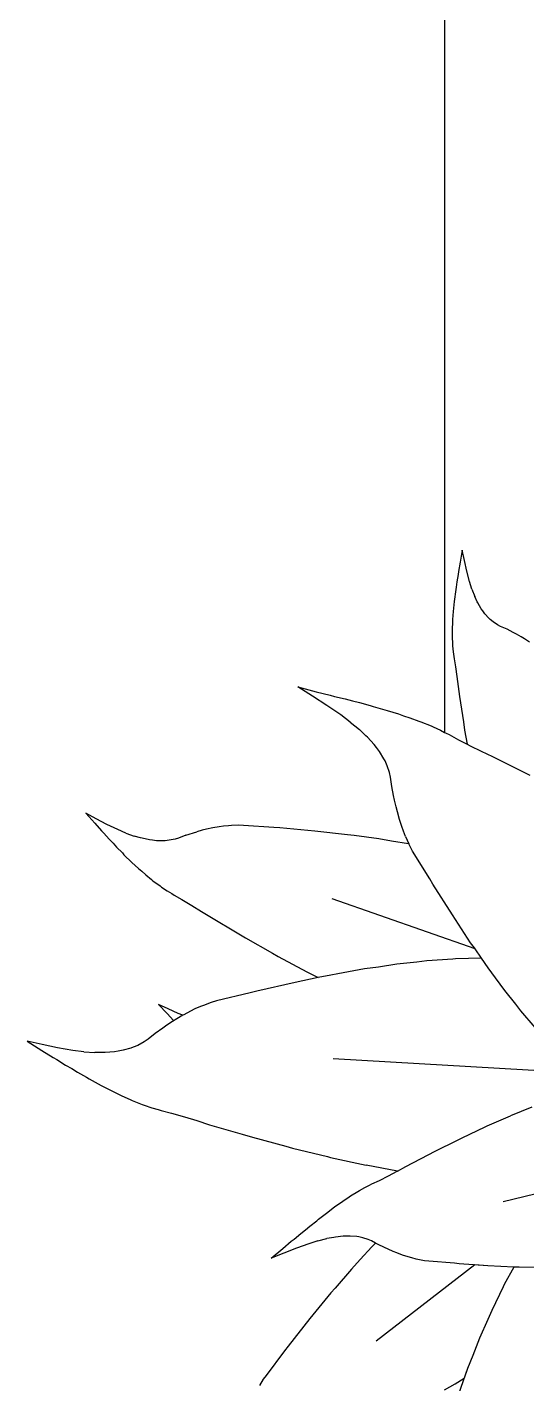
# Model space of a CAD drawing. Header units: metres. Extents: x 244.4 to 340.3, y -4.1 to 64.3.
# Drawn here: x 250.42 to 250.692, y 46.874 to 47.612 of the extents above; entities that cross this region are included whole.
import ezdxf

# ---------------------------------------------------------------- set-up
doc = ezdxf.new("R2010")
doc.units = ezdxf.units.M
doc.layers.add('Edges', color=7, linetype='Continuous')

msp = doc.modelspace()

# ---------------------------------------------------------------- linework, layer by layer
at = {"layer": 'Edges'}
for p, q in [((250.64767, 47.90914), (250.64767, 47.22825)), ((250.65727, 47.32742), (250.65616, 47.32075)), ((250.65845, 47.32167), (250.65727, 47.32742)), ((250.65616, 47.32075), (250.65523, 47.31566)), ((250.65973, 47.31591), (250.65845, 47.32167)), ((250.65504, 47.31402), (250.65433, 47.31011)), ((250.65523, 47.31566), (250.65504, 47.31402)), ((250.66124, 47.31021), (250.65973, 47.31591)), ((250.65354, 47.30472), (250.65308, 47.3006)), ((250.65399, 47.30729), (250.65354, 47.30472)), ((250.65433, 47.31011), (250.65399, 47.30729)), ((250.66252, 47.30619), (250.66124, 47.31021)), ((250.66252, 47.30619), (250.66408, 47.30221)), ((250.65289, 47.29947), (250.65237, 47.29401)), ((250.65308, 47.3006), (250.65289, 47.29947)), ((250.66547, 47.2993), (250.66408, 47.30221)), ((250.66581, 47.29861), (250.66547, 47.2993)), ((250.66766, 47.29547), (250.66581, 47.29861)), ((250.65201, 47.2896), (250.65197, 47.28757)), ((250.65237, 47.29401), (250.65201, 47.2896)), ((250.66852, 47.29426), (250.66766, 47.29547)), ((250.66967, 47.29271), (250.66852, 47.29426)), ((250.67184, 47.29032), (250.66967, 47.29271)), ((250.67254, 47.28967), (250.67184, 47.29032)), ((250.67411, 47.28834), (250.67254, 47.28967)), ((250.65197, 47.28757), (250.65181, 47.28493)), ((250.65181, 47.28493), (250.65183, 47.2813)), ((250.67651, 47.28672), (250.67411, 47.28834)), ((250.6782, 47.28583), (250.67651, 47.28672)), ((250.68169, 47.28428), (250.6782, 47.28583)), ((250.68505, 47.28258), (250.68169, 47.28428)), ((250.68686, 47.28166), (250.68505, 47.28258)), ((250.65183, 47.2813), (250.6518, 47.28042)), ((250.6518, 47.28042), (250.65196, 47.27614)), ((250.65196, 47.27614), (250.65204, 47.27526)), ((250.65204, 47.27526), (250.65228, 47.2721)), ((250.68931, 47.28028), (250.68686, 47.28166)), ((250.69113, 47.27913), (250.68931, 47.28028)), ((250.69392, 47.27736), (250.69113, 47.27913)), ((250.65228, 47.2721), (250.65266, 47.26949)), ((250.65266, 47.26949), (250.65281, 47.26824)), ((250.65281, 47.26824), (250.65356, 47.26395)), ((250.65356, 47.26395), (250.6544, 47.25855)), ((250.5757, 47.24794), (250.56769, 47.25294)), ((250.56769, 47.25294), (250.57772, 47.25033)), ((250.6544, 47.25855), (250.65514, 47.25327)), ((250.65514, 47.25327), (250.65581, 47.24778)), ((250.58357, 47.2429), (250.5757, 47.24794)), ((250.57772, 47.25033), (250.5853, 47.24853)), ((250.5853, 47.24853), (250.58771, 47.24781)), ((250.58771, 47.24781), (250.59346, 47.24649)), ((250.59346, 47.24649), (250.59755, 47.2453)), ((250.59755, 47.2453), (250.60128, 47.24445)), ((250.65581, 47.24778), (250.65796, 47.2339)), ((250.59115, 47.23772), (250.58357, 47.2429)), ((250.59634, 47.23386), (250.59115, 47.23772)), ((250.60128, 47.24445), (250.60715, 47.24276)), ((250.60715, 47.24276), (250.60876, 47.24239)), ((250.60876, 47.24239), (250.61642, 47.24013)), ((250.61642, 47.24013), (250.62249, 47.2383)), ((250.62249, 47.2383), (250.62523, 47.23731)), ((250.59634, 47.23386), (250.60131, 47.22974)), ((250.62523, 47.23731), (250.62879, 47.23619)), ((250.62879, 47.23619), (250.6336, 47.23436)), ((250.6336, 47.23436), (250.63476, 47.23397)), ((250.63476, 47.23397), (250.64029, 47.23173)), ((250.64029, 47.23173), (250.6414, 47.2312)), ((250.6414, 47.2312), (250.64537, 47.22945)), ((250.65796, 47.2339), (250.65858, 47.22949)), ((250.60484, 47.22643), (250.60131, 47.22974)), ((250.60566, 47.22565), (250.60484, 47.22643)), ((250.60926, 47.22169), (250.60566, 47.22565)), ((250.64537, 47.22945), (250.64767, 47.22825)), ((250.64767, 47.22825), (250.64858, 47.22778)), ((250.64858, 47.22778), (250.6501, 47.22704)), ((250.6501, 47.22704), (250.6552, 47.22425)), ((250.6552, 47.22425), (250.65994, 47.22178)), ((250.65858, 47.22949), (250.65994, 47.22178)), ((250.6106, 47.21999), (250.60926, 47.22169)), ((250.61225, 47.21778), (250.6106, 47.21999)), ((250.61468, 47.21389), (250.61225, 47.21778)), ((250.65994, 47.22178), (250.66154, 47.22095)), ((250.66154, 47.22095), (250.66762, 47.21797)), ((250.66762, 47.21797), (250.67382, 47.21512)), ((250.61528, 47.21269), (250.61468, 47.21389)), ((250.61646, 47.21011), (250.61528, 47.21269)), ((250.61772, 47.20636), (250.61646, 47.21011)), ((250.67382, 47.21512), (250.68934, 47.20733)), ((250.61828, 47.20384), (250.61772, 47.20636)), ((250.61899, 47.19882), (250.61828, 47.20384)), ((250.68934, 47.20733), (250.69418, 47.20503)), ((250.61994, 47.19389), (250.61899, 47.19882)), ((250.62041, 47.19128), (250.61994, 47.19389)), ((250.62123, 47.18767), (250.62041, 47.19128)), ((250.62199, 47.18494), (250.62123, 47.18767)), ((250.45795, 47.18123), (250.45226, 47.18434)), ((250.45226, 47.18434), (250.45714, 47.1789)), ((250.45714, 47.1789), (250.46083, 47.17469)), ((250.46376, 47.17818), (250.45795, 47.18123)), ((250.62309, 47.18081), (250.62199, 47.18494)), ((250.62439, 47.17699), (250.62309, 47.18081)), ((250.46083, 47.17469), (250.4621, 47.1734)), ((250.4621, 47.1734), (250.46495, 47.17016)), ((250.4697, 47.17533), (250.46376, 47.17818)), ((250.47407, 47.17347), (250.4697, 47.17533)), ((250.47407, 47.17347), (250.4786, 47.17184)), ((250.4821, 47.17084), (250.4786, 47.17184)), ((250.50672, 47.17223), (250.50287, 47.17076)), ((250.50672, 47.17223), (250.51271, 47.17419)), ((250.51568, 47.17501), (250.51271, 47.17419)), ((250.51799, 47.17553), (250.51568, 47.17501)), ((250.52156, 47.17632), (250.51799, 47.17553)), ((250.52499, 47.17686), (250.52156, 47.17632)), ((250.5273, 47.1772), (250.52499, 47.17686)), ((250.53009, 47.17747), (250.5273, 47.1772)), ((250.5316, 47.17755), (250.53009, 47.17747)), ((250.53548, 47.17769), (250.5316, 47.17755)), ((250.53813, 47.17761), (250.53548, 47.17769)), ((250.55476, 47.17642), (250.53813, 47.17761)), ((250.55801, 47.17624), (250.55476, 47.17642)), ((250.57697, 47.17455), (250.55801, 47.17624)), ((250.59486, 47.17259), (250.57697, 47.17455)), ((250.59839, 47.17208), (250.59486, 47.17259)), ((250.6119, 47.17028), (250.59839, 47.17208)), ((250.62523, 47.17449), (250.62439, 47.17699)), ((250.62639, 47.17155), (250.62523, 47.17449)), ((250.62639, 47.17155), (250.6282, 47.1676)), ((250.46495, 47.17016), (250.46713, 47.16795)), ((250.46713, 47.16795), (250.46903, 47.16583)), ((250.46903, 47.16583), (250.47225, 47.16262)), ((250.48294, 47.1706), (250.4821, 47.17084)), ((250.48698, 47.16977), (250.48294, 47.1706)), ((250.48863, 47.16956), (250.48698, 47.16977)), ((250.4908, 47.16932), (250.48863, 47.16956)), ((250.49443, 47.16923), (250.4908, 47.16932)), ((250.49548, 47.1693), (250.49443, 47.16923)), ((250.49776, 47.16952), (250.49548, 47.1693)), ((250.50089, 47.17014), (250.49776, 47.16952)), ((250.50287, 47.17076), (250.50089, 47.17014)), ((250.61885, 47.1691), (250.6119, 47.17028)), ((250.6281, 47.16762), (250.61885, 47.1691)), ((250.6282, 47.1676), (250.6281, 47.16762)), ((250.62885, 47.16618), (250.6282, 47.1676)), ((250.63024, 47.16369), (250.62885, 47.16618)), ((250.63964, 47.14852), (250.63024, 47.16369)), ((250.47225, 47.16262), (250.4731, 47.1617)), ((250.4731, 47.1617), (250.47746, 47.1575)), ((250.47746, 47.1575), (250.48103, 47.15415)), ((250.48103, 47.15415), (250.48276, 47.1527)), ((250.48276, 47.1527), (250.48496, 47.15073)), ((250.48496, 47.15073), (250.48814, 47.1482)), ((250.48814, 47.1482), (250.4889, 47.14756)), ((250.4889, 47.14756), (250.49276, 47.14467)), ((250.49276, 47.14467), (250.49359, 47.14412)), ((250.49359, 47.14412), (250.49655, 47.14207)), ((250.49655, 47.14207), (250.49912, 47.14051)), ((250.64135, 47.14558), (250.63964, 47.14852)), ((250.65195, 47.12891), (250.64135, 47.14558)), ((250.49912, 47.14051), (250.50034, 47.13974)), ((250.50034, 47.13974), (250.50466, 47.13726)), ((250.50466, 47.13726), (250.51008, 47.13406)), ((250.66424, 47.1105), (250.58639, 47.13761)), ((250.51008, 47.13406), (250.51534, 47.13086)), ((250.51534, 47.13086), (250.52076, 47.12745)), ((250.52076, 47.12745), (250.53482, 47.11917)), ((250.66185, 47.11383), (250.65195, 47.12891)), ((250.53482, 47.11917), (250.53925, 47.11648)), ((250.53925, 47.11648), (250.55392, 47.1082)), ((250.66393, 47.11095), (250.66185, 47.11383)), ((250.55392, 47.1082), (250.55701, 47.10641)), ((250.55701, 47.10641), (250.57261, 47.09804)), ((250.65224, 47.10495), (250.63806, 47.10395)), ((250.6536, 47.10506), (250.65224, 47.10495)), ((250.6677, 47.10545), (250.6536, 47.10506)), ((250.66424, 47.1105), (250.66393, 47.11095)), ((250.6677, 47.10545), (250.66424, 47.1105)), ((250.67134, 47.10012), (250.6677, 47.10545)), ((250.57261, 47.09804), (250.57407, 47.09723)), ((250.57407, 47.09723), (250.57884, 47.09482)), ((250.60415, 47.09953), (250.58959, 47.09688)), ((250.61171, 47.10058), (250.60415, 47.09953)), ((250.62159, 47.1021), (250.61171, 47.10058)), ((250.63262, 47.10329), (250.62159, 47.1021)), ((250.63806, 47.10395), (250.63262, 47.10329)), ((250.67541, 47.09474), (250.67134, 47.10012)), ((250.56623, 47.09223), (250.54541, 47.08753)), ((250.57884, 47.09482), (250.56623, 47.09223)), ((250.58571, 47.09624), (250.57884, 47.09482)), ((250.58959, 47.09688), (250.58571, 47.09624)), ((250.68045, 47.08775), (250.67541, 47.09474)), ((250.54188, 47.08659), (250.52347, 47.08212)), ((250.54541, 47.08753), (250.54188, 47.08659)), ((250.68642, 47.08032), (250.68045, 47.08775)), ((250.49724, 47.07777), (250.49193, 47.08024)), ((250.49193, 47.08024), (250.49662, 47.07538)), ((250.49662, 47.07538), (250.50015, 47.0716)), ((250.50263, 47.07536), (250.49724, 47.07777)), ((250.50513, 47.07436), (250.50263, 47.07536)), ((250.50932, 47.07655), (250.50566, 47.07468)), ((250.51176, 47.07778), (250.50932, 47.07655)), ((250.51476, 47.0791), (250.51176, 47.07778)), ((250.51639, 47.07973), (250.51476, 47.0791)), ((250.52057, 47.08128), (250.51639, 47.07973)), ((250.52347, 47.08212), (250.52057, 47.08128)), ((250.68922, 47.07669), (250.68642, 47.08032)), ((250.69697, 47.06775), (250.68922, 47.07669)), ((250.49636, 47.06894), (250.49421, 47.06736)), ((250.49947, 47.07099), (250.49636, 47.06894)), ((250.50192, 47.07244), (250.49947, 47.07099)), ((250.50015, 47.0716), (250.50028, 47.07147)), ((250.50513, 47.07436), (250.50192, 47.07244)), ((250.50566, 47.07468), (250.50513, 47.07436)), ((250.48621, 47.06129), (250.48411, 47.05984)), ((250.49015, 47.06444), (250.48621, 47.06129)), ((250.49421, 47.06736), (250.49015, 47.06444)), ((250.42864, 47.0584), (250.42035, 47.06023)), ((250.42035, 47.06023), (250.42846, 47.05527)), ((250.42846, 47.05527), (250.43454, 47.0514)), ((250.43694, 47.05668), (250.42864, 47.0584)), ((250.44525, 47.05527), (250.43694, 47.05668)), ((250.45121, 47.05452), (250.44525, 47.05527)), ((250.45121, 47.05452), (250.45724, 47.05412)), ((250.46179, 47.05411), (250.45724, 47.05412)), ((250.46286, 47.05411), (250.46179, 47.05411)), ((250.46794, 47.05451), (250.46286, 47.05411)), ((250.46998, 47.05483), (250.46794, 47.05451)), ((250.47261, 47.0553), (250.46998, 47.05483)), ((250.47689, 47.05647), (250.47261, 47.0553)), ((250.47811, 47.05692), (250.47689, 47.05647)), ((250.48069, 47.05799), (250.47811, 47.05692)), ((250.48411, 47.05984), (250.48069, 47.05799)), ((250.43454, 47.0514), (250.43657, 47.05028)), ((250.43657, 47.05028), (250.44122, 47.0473)), ((250.44122, 47.0473), (250.44468, 47.04536)), ((250.72559, 47.04261), (250.58692, 47.0506)), ((250.44468, 47.04536), (250.44772, 47.04343)), ((250.44772, 47.04343), (250.45275, 47.04063)), ((250.45275, 47.04063), (250.45408, 47.0398)), ((250.45408, 47.0398), (250.46075, 47.0362)), ((250.46075, 47.0362), (250.46613, 47.03336)), ((250.46613, 47.03336), (250.46867, 47.03219)), ((250.46867, 47.03219), (250.47191, 47.03057)), ((250.47191, 47.03057), (250.47648, 47.02859)), ((250.47648, 47.02859), (250.47757, 47.02808)), ((250.47757, 47.02808), (250.483, 47.02591)), ((250.483, 47.02591), (250.48415, 47.02553)), ((250.48415, 47.02553), (250.4882, 47.02407)), ((250.4882, 47.02407), (250.49165, 47.02307)), ((250.69509, 47.02441), (250.68353, 47.01973)), ((250.49165, 47.02307), (250.49328, 47.02256)), ((250.49328, 47.02256), (250.49896, 47.02107)), ((250.49896, 47.02107), (250.50601, 47.01909)), ((250.50601, 47.01909), (250.51278, 47.01704)), ((250.51278, 47.01704), (250.51969, 47.01482)), ((250.67089, 47.01416), (250.68353, 47.01973)), ((250.51969, 47.01482), (250.53744, 47.00972)), ((250.53744, 47.00972), (250.54299, 47.00803)), ((250.65722, 47.00771), (250.66976, 47.01361)), ((250.66976, 47.01361), (250.67089, 47.01416)), ((250.54299, 47.00803), (250.56115, 47.00317)), ((250.56115, 47.00317), (250.56494, 47.0021)), ((250.56494, 47.0021), (250.58385, 46.99747)), ((250.64249, 47.00037), (250.65474, 47.00642)), ((250.65474, 47.00642), (250.65722, 47.00771)), ((250.58385, 46.99747), (250.58561, 46.99702)), ((250.58561, 46.99702), (250.60504, 46.99279)), ((250.62661, 46.99213), (250.63878, 46.99837)), ((250.63878, 46.99837), (250.64249, 47.00037)), ((250.6221, 46.98962), (250.60504, 46.99279)), ((250.61215, 46.98454), (250.61719, 46.98704)), ((250.61719, 46.98704), (250.62191, 46.98951)), ((250.62191, 46.98951), (250.6221, 46.98962)), ((250.6221, 46.98962), (250.62661, 46.99213)), ((250.60132, 46.97901), (250.60427, 46.98071)), ((250.60427, 46.98071), (250.60682, 46.98198)), ((250.60682, 46.98198), (250.608, 46.9826)), ((250.608, 46.9826), (250.61215, 46.98454)), ((250.72738, 46.98443), (250.67962, 46.97288)), ((250.58991, 46.97158), (250.59228, 46.97331)), ((250.59228, 46.97331), (250.59567, 46.97552)), ((250.59567, 46.97552), (250.59647, 46.97608)), ((250.59647, 46.97608), (250.60046, 46.97854)), ((250.60046, 46.97854), (250.60132, 46.97901)), ((250.57902, 46.96347), (250.58402, 46.96728)), ((250.58402, 46.96728), (250.588, 46.97029)), ((250.588, 46.97029), (250.58991, 46.97158)), ((250.56931, 46.95565), (250.57196, 46.9577)), ((250.57196, 46.9577), (250.57423, 46.95967)), ((250.57423, 46.95967), (250.57804, 46.96262)), ((250.57804, 46.96262), (250.57902, 46.96347)), ((250.55955, 46.94744), (250.56421, 46.95142)), ((250.56421, 46.95142), (250.5658, 46.95262)), ((250.5658, 46.95262), (250.56931, 46.95565)), ((250.5738, 46.95011), (250.56698, 46.9477)), ((250.57866, 46.95161), (250.5738, 46.95011)), ((250.57866, 46.95161), (250.5836, 46.95285)), ((250.58734, 46.95355), (250.5836, 46.95285)), ((250.58822, 46.95371), (250.58734, 46.95355)), ((250.59241, 46.95416), (250.58822, 46.95371)), ((250.59411, 46.95422), (250.59241, 46.95416)), ((250.59628, 46.95425), (250.59411, 46.95422)), ((250.59988, 46.95398), (250.59628, 46.95425)), ((250.60093, 46.9538), (250.59988, 46.95398)), ((250.60312, 46.95335), (250.60093, 46.9538)), ((250.60609, 46.95241), (250.60312, 46.95335)), ((250.60795, 46.95159), (250.60609, 46.95241)), ((250.61002, 46.95048), (250.60795, 46.95159)), ((250.61002, 46.95048), (250.60799, 46.94842)), ((250.61147, 46.94971), (250.61002, 46.95048)), ((250.61504, 46.94802), (250.61147, 46.94971)), ((250.55322, 46.94228), (250.55955, 46.94744)), ((250.56013, 46.94504), (250.55322, 46.94228)), ((250.56698, 46.9477), (250.56013, 46.94504)), ((250.60799, 46.94842), (250.6017, 46.94148)), ((250.61692, 46.9471), (250.61504, 46.94802)), ((250.61959, 46.94594), (250.61692, 46.9471)), ((250.62168, 46.94516), (250.61959, 46.94594)), ((250.62482, 46.94394), (250.62168, 46.94516)), ((250.62785, 46.94299), (250.62482, 46.94394)), ((250.62983, 46.94236), (250.62785, 46.94299)), ((250.63223, 46.94173), (250.62983, 46.94236)), ((250.59691, 46.9363), (250.58803, 46.92597)), ((250.6017, 46.94148), (250.59691, 46.9363)), ((250.66407, 46.93861), (250.61035, 46.89709)), ((250.63679, 46.9408), (250.63223, 46.94173)), ((250.63902, 46.94052), (250.63679, 46.9408)), ((250.65303, 46.93944), (250.63902, 46.94052)), ((250.65569, 46.93916), (250.65303, 46.93944)), ((250.67121, 46.93814), (250.65569, 46.93916)), ((250.67121, 46.93814), (250.66407, 46.93861)), ((250.68532, 46.93743), (250.67121, 46.93814)), ((250.68532, 46.93743), (250.68014, 46.92787)), ((250.6854, 46.93742), (250.68532, 46.93743)), ((250.6882, 46.9374), (250.6854, 46.93742)), ((250.69852, 46.93707), (250.6882, 46.9374)), ((250.68014, 46.92787), (250.67956, 46.92664)), ((250.58568, 46.92329), (250.57426, 46.90937)), ((250.58803, 46.92597), (250.58568, 46.92329)), ((250.67956, 46.92664), (250.67335, 46.91386)), ((250.67335, 46.91386), (250.67119, 46.90881)), ((250.57426, 46.90937), (250.56249, 46.89441)), ((250.67119, 46.90881), (250.66671, 46.89867)), ((250.66671, 46.89867), (250.66309, 46.88936)), ((250.56056, 46.89178), (250.55049, 46.8785)), ((250.56249, 46.89441), (250.56056, 46.89178)), ((250.66309, 46.88936), (250.66021, 46.88228)), ((250.54897, 46.87633), (250.54697, 46.873)), ((250.55049, 46.8785), (250.54897, 46.87633)), ((250.65336, 46.87393), (250.65832, 46.87699)), ((250.66021, 46.88228), (250.65523, 46.86834)), ((250.66021, 46.88228), (250.65832, 46.87699)), ((250.64767, 46.87064), (250.65336, 46.87393))]:
    msp.add_line(p, q, dxfattribs=at)

doc.saveas('drawing.dxf')
